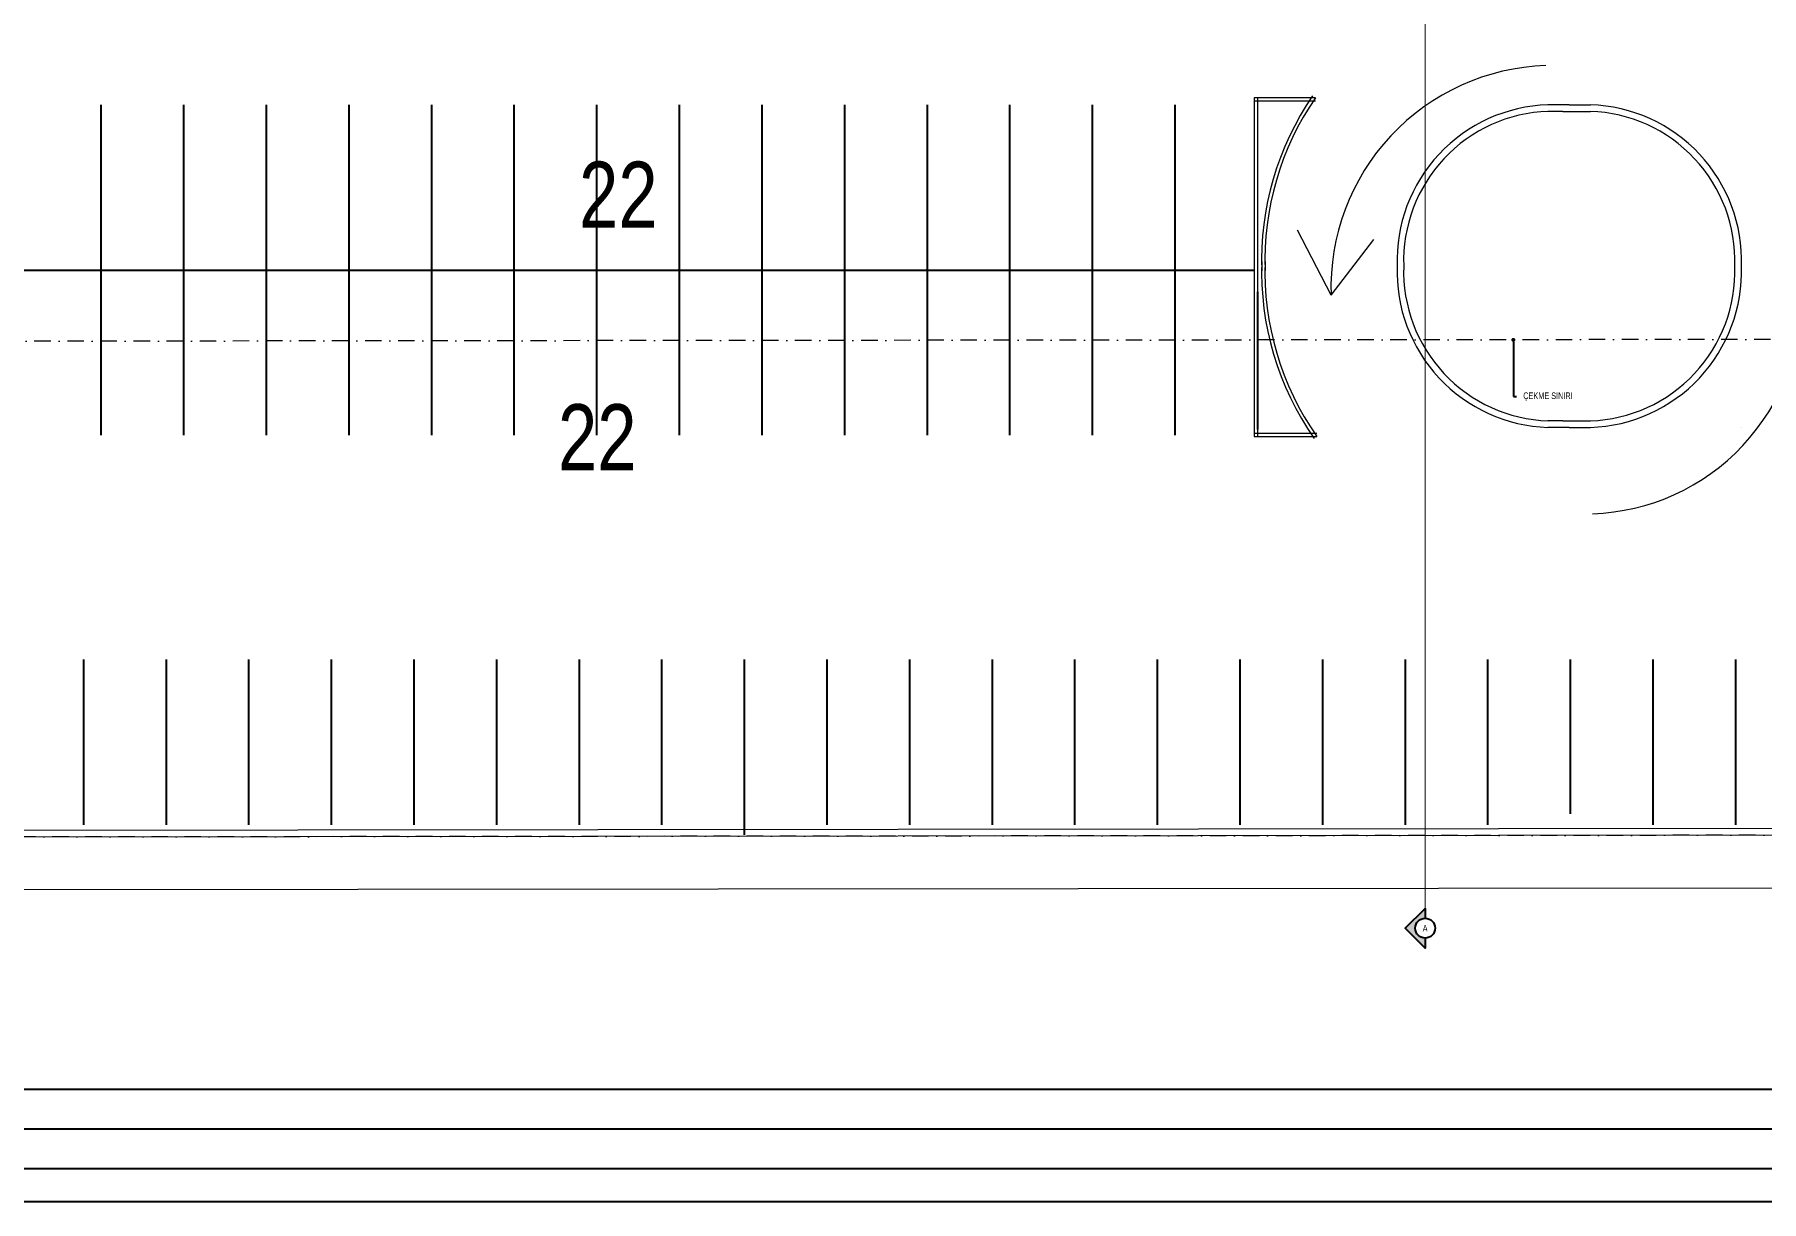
# Model space of a CAD drawing. Header units: centimetres. Extents: x 26569 to 160723, y -3143 to 14565.
# Drawn here: x 52621 to 57847, y -3143 to 388 of the extents above; entities that cross this region are included whole.
import ezdxf
from ezdxf import colors
from ezdxf.entities.mleader import LeaderData, LeaderLine
from ezdxf.enums import TextEntityAlignment as Align
from ezdxf.math import Vec2, Vec3

# ---------------------------------------------------------------- set-up
doc = ezdxf.new("R2010")
doc.units = ezdxf.units.CM
doc.header["$LTSCALE"] = 100
doc.linetypes.add('DASHDOT', pattern=[1, 0.5, -0.25, 0, -0.25])
doc.linetypes.add('DASHDOT2', pattern=[0.5, 0.25, -0.125, 0, -0.125])
for name, color, linetype in [('A-ANNO-DIMS', 187, 'Continuous'), ('A-ANNO-GRID', 155, 'DASHDOT2'), ('A-ANNO-NOTE', 1, 'Continuous'), ('A-ANNO-TEXT', 50, 'Continuous'), ('A-ANNO-TTBL', 157, 'Continuous'), ('L-PRKG', 39, 'Continuous'), ('L-SITE', 1, 'DASHDOT'), ('L-SITE-CURB', 33, 'Continuous')]:
    doc.layers.add(name, color=color, linetype=linetype)
doc.styles.add('Fields_100', font='act_simplex.shx', dxfattribs={"width": 0.8, "height": 20})

# ---------------------------------------------------------------- blocks, each defined once
blk = doc.blocks.new('_Dot')
at = {"color": 0, "linetype": 'ByBlock', "lineweight": -2}
blk.add_line((-0.5, 0), (-1, 0), dxfattribs=at)
at = {"color": 0, "linetype": 'ByBlock', "const_width": 0.5}
blk.add_lwpolyline([(-0.25, 0, 1), (0.25, 0, 1)], format="xyb", close=True, dxfattribs=at)

msp = doc.modelspace()

# ---------------------------------------------------------------- hatches: boundary and pattern name
at = {"layer": 'A-ANNO-GRID', "linetype": 'Continuous', "ltscale": 10}
h = msp.add_hatch(color=256, dxfattribs=at)
h.dxf.hatch_style = 1
h.paths.add_polyline_path([(56829.48, -2375.98), (56829.48, -2345.98, -0.4142136), (56799.48, -2315.98, -0.4142136), (56829.48, -2285.98), (56829.48, -2255.98), (56769.48, -2315.98)])

# ---------------------------------------------------------------- linework, layer by layer
at = {"layer": 'A-ANNO-GRID', "const_width": 3}
msp.add_lwpolyline([(56829.48, 8173.59), (56829.48, -2255.98)], dxfattribs=at)
at = {"layer": 'A-ANNO-GRID', "linetype": 'Continuous', "ltscale": 10}
msp.add_lwpolyline([(56829.48, -2345.98), (56829.48, -2375.98), (56769.48, -2315.98), (56829.48, -2255.98), (56829.48, -2285.98)], dxfattribs=at)
msp.add_circle((56829.48, -2315.98), 30, dxfattribs=at)
at = {"layer": 'A-ANNO-NOTE', "color": 251, "true_color": 0x636466}
msp.add_line((56321.84, -390.28), (56321.84, -807.14), dxfattribs=at)
at = {"layer": 'A-ANNO-TTBL'}
for points in [[(157421.04, -3142.83), (157421.04, 9557.17), (26568.76, 9557.19), (26568.76, -3142.81)], [(157321.04, -3042.83), (157321.04, 9457.17), (26668.76, 9457.19), (26668.76, -3042.81)]]:
    msp.add_lwpolyline(points, close=True, dxfattribs=at)
for points in [[(48081.01, -2802.87), (153081.03, -2802.87)], [(48081.01, -2922.85), (153081.03, -2922.85)]]:
    msp.add_lwpolyline(points, dxfattribs=at)
at = {"layer": 'L-PRKG'}
for p, q in [((52821.84, 175.39), (52821.84, -324.61)), ((53071.84, 175.39), (53071.84, -324.61)), ((53321.84, 175.39), (53321.84, -324.61)), ((53571.84, 175.39), (53571.84, -324.61)), ((53821.84, 175.39), (53821.84, -324.61)), ((54071.84, 175.39), (54071.84, -324.61)), ((54321.84, 175.39), (54321.84, -324.61)), ((54321.84, 175.39), (54321.84, -324.61)), ((54571.84, 175.39), (54571.84, -324.61)), ((54821.84, 175.39), (54821.84, -324.61)), ((55071.84, 175.39), (55071.84, -324.61)), ((55321.84, 175.39), (55321.84, -324.61)), ((55571.84, 175.39), (55571.84, -324.61)), ((55821.84, 175.39), (55821.84, -324.61)), ((56071.84, 175.39), (56071.84, -324.61)), ((50804.55, -324.61), (56311.78, -324.61)), ((52821.84, -324.61), (52821.84, -824.61)), ((53071.84, -324.61), (53071.84, -824.61)), ((53321.84, -324.61), (53321.84, -824.61)), ((53571.84, -324.61), (53571.84, -824.61)), ((53821.84, -324.61), (53821.84, -824.61)), ((54071.84, -324.61), (54071.84, -824.61)), ((54321.84, -324.61), (54321.84, -824.61)), ((54321.84, -324.61), (54321.84, -824.61)), ((54571.84, -324.61), (54571.84, -824.61)), ((54821.84, -324.61), (54821.84, -824.61)), ((55071.84, -324.61), (55071.84, -824.61)), ((55321.84, -324.61), (55321.84, -824.61)), ((55571.84, -324.61), (55571.84, -824.61)), ((55821.84, -324.61), (55821.84, -824.61)), ((56071.84, -324.61), (56071.84, -824.61)), ((52768.63, -1502.8), (52768.63, -2002.8)), ((53018.63, -1502.8), (53018.63, -2002.8)), ((53268.63, -1502.8), (53268.63, -2002.8)), ((53518.63, -1502.8), (53518.63, -2002.8)), ((53768.63, -1502.8), (53768.63, -2002.8)), ((54018.63, -1502.8), (54018.63, -2002.8)), ((54268.63, -1502.8), (54268.63, -2002.8)), ((54268.63, -1502.8), (54268.63, -2002.8)), ((54518.63, -1502.8), (54518.63, -2002.8)), ((54768.63, -1502.8), (54768.63, -2033.65)), ((55018.63, -1502.8), (55018.63, -2002.8)), ((55268.63, -1502.8), (55268.63, -2002.8)), ((55518.63, -1502.8), (55518.63, -2002.8)), ((55768.63, -1502.8), (55768.63, -2002.8)), ((56018.63, -1502.8), (56018.63, -2002.8)), ((56268.63, -1502.8), (56268.63, -2002.8)), ((56518.63, -1502.8), (56518.63, -2002.8)), ((56768.63, -1502.8), (56768.63, -2002.8)), ((57018.63, -1502.8), (57018.63, -2002.8)), ((57268.63, -1502.8), (57268.63, -1969.56)), ((57518.63, -1502.8), (57518.63, -2002.8)), ((57768.63, -1502.8), (57768.63, -2002.8))]:
    msp.add_line(p, q, dxfattribs=at)
at = {"layer": 'L-SITE', "lineweight": 0}
for points in [[(50637.42, 7808.39), (69330.51, 7827.01), (71796.9, 7806.99), (73865.88, 7790.19), (74188.77, 7317.84), (70833.35, -1550.65), (70134.13, -2030.02), (69340.7, -2023.24), (49759.05, -2042.85), (50118.28, 7307.63)], [(70687.99, -521.89), (50317.07, -542.29), (50610.19, 7087.42), (50839.48, 7308.59), (69328.73, 7327.01), (71792.84, 7307.01), (73600.55, 7292.33), (73628.86, 7250.92)]]:
    msp.add_lwpolyline(points, close=True, dxfattribs=at)
at = {"layer": 'L-SITE-CURB', "lineweight": 0}
for p, q in [((56497.28, 196.65), (56311.78, 196.65)), ((56311.78, 196.65), (56311.78, -828.56)), ((56497.28, 186.65), (56311.78, 186.65)), ((56321.78, 196.65), (56321.78, -828.56)), ((57265.69, 175.39), (57201.2, 175.39)), ((57265.69, 175.39), (57330.18, 175.39)), ((57245.69, 155.39), (57201.2, 155.39)), ((57245.69, 155.39), (57285.69, 155.39)), ((57285.69, 155.39), (57330.18, 155.39)), ((56544.77, -400.75), (56443.61, -203.98)), ((56544.77, -400.75), (56673.81, -232.45)), ((57786.73, -344.72), (57786.73, -280.69)), ((57245.69, -780.79), (57201.2, -780.79)), ((57245.69, -780.79), (57285.69, -780.79)), ((57285.69, -780.79), (57330.18, -780.79)), ((56311.78, -818.56), (56501.79, -818.56)), ((56311.78, -828.56), (56501.79, -828.56)), ((57265.69, -800.79), (57201.2, -800.79)), ((57265.69, -800.79), (57330.18, -800.79)), ((57786.73, -800.79), (57786.73, -800.79)), ((70144.85, -2022.67), (50298.12, -2042.5)), ((70138.64, -2002.68), (50306.61, -2022.49)), ((69331.91, -2183.3), (50174.48, -2202.43))]:
    msp.add_line(p, q, dxfattribs=at)
for centre, radius, start, end in [((57216.72, -377.97), 672.34, 91.88273, 181.94203), ((57216.72, -296.69), 882.34, 145.56037, 181.94203), ((57216.72, -296.69), 872.34, 145.56037, 181.94203), ((57216.72, -296.69), 472.34, 91.88273, 181.94203), ((57314.67, -296.69), 472.34, 358.05797, 88.11727), ((57216.72, -296.69), 452.34, 91.88273, 181.94203), ((57314.67, -296.69), 452.34, 358.05797, 88.11727), ((57216.72, -328.71), 882.34, 178.05797, 214.96003), ((57216.72, -328.71), 872.34, 178.05797, 214.96003), ((57216.72, -328.71), 472.34, 178.05797, 268.11727), ((57216.72, -328.71), 452.34, 178.05797, 268.11727), ((57314.67, -328.71), 452.34, 271.88273, 1.94203), ((57314.67, -328.71), 472.34, 271.88273, 1.94203), ((57314.67, -409.98), 652.34, 271.88273, 1.94203)]:
    msp.add_arc(centre, radius, start, end, dxfattribs=at)

# ---------------------------------------------------------------- texts
at = {"layer": 'A-ANNO-GRID', "color": 50, "style": 'Fields_100', "width": 0.8}
msp.add_text('A', height=20, rotation=359.92667, dxfattribs=at).set_placement((56829.48, -2315.98), align=Align.MIDDLE_CENTER)
at = {"layer": 'A-ANNO-TEXT', "style": 'Fields_100', "width": 0.8}
for p in [(54268.67, -196.84), (54204.85, -930.66)]:
    msp.add_text('22', height=200, dxfattribs=at).set_placement(p)

# ---------------------------------------------------------------- leaders
at = {"layer": 'A-ANNO-DIMS'}
ml = msp.add_multileader_mtext('Standard', dxfattribs=at)
ml.set_content('ÇEKME SINIRI', color=50, style='Fields_100')
ml.set_leader_properties(color=256)
ml.set_arrow_properties(name='DOT')
ml.build(insert=Vec2(0, 0))
ml.multileader.update_dxf_attribs({"dogleg_length": 10, "arrow_head_size": 12})
ctx = ml.context
ctx.base_point, ctx.char_height, ctx.arrow_head_size, ctx.landing_gap_size, ctx.plane_origin = Vec3(57106.4, -706.94), 20, 12, 20, Vec3(83551.03, -523.26)
notes = []
notes.append((ctx, [(0, (1, 1, 0), (57096.4, -706.94), (1, 0), 10, [(0, [(57096.4, -535.8)], 0, [])])]))
ctx.mtext.insert, ctx.mtext.flow_direction = Vec3(57126.4, -695.04), 5
for ctx, leaders in notes:
    for number, flags, end, landing, length, lines in leaders:
        leader = LeaderData()
        leader.index, (leader.has_last_leader_line, leader.has_dogleg_vector, leader.attachment_direction) = number, flags
        leader.last_leader_point, leader.dogleg_vector, leader.dogleg_length = Vec3(end), Vec3(landing), length
        for number, points, colour, breaks in lines:
            line = LeaderLine()
            line.index, line.vertices, line.color, line.breaks = number, Vec3.list(points), colors.encode_raw_color(colour), breaks
            leader.lines.append(line)
        ctx.leaders.append(leader)

doc.saveas('drawing.dxf')
